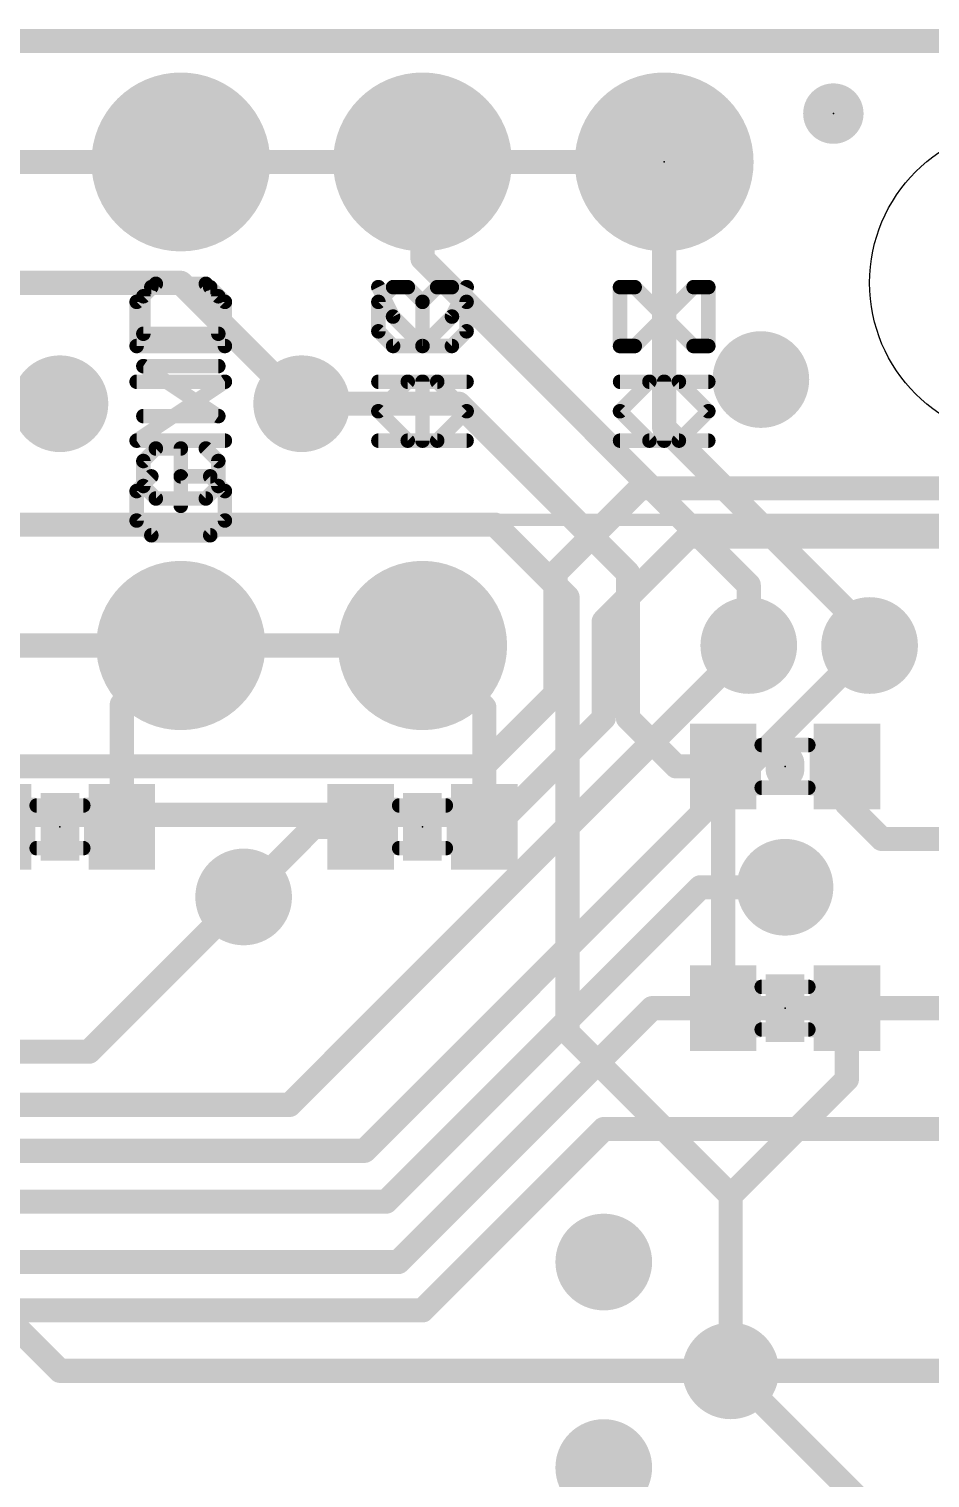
# Model space of a CAD drawing. Extents: x -0.1 to 40.8, y -10.2 to 23.
# Drawn here: x 25.07 to 34.54, y 7.76 to 22.99 of the extents above; entities that cross this region are included whole.
import ezdxf

# ---------------------------------------------------------------- set-up
doc = ezdxf.new("R2010")
doc.units = 0
for name, color, linetype in [('1', 12, 'CONTINUOUS'), ('16', 132, 'CONTINUOUS'), ('17', 110, 'CONTINUOUS'), ('18', 110, 'CONTINUOUS'), ('20', 53, 'CONTINUOUS'), ('21', 41, 'CONTINUOUS'), ('22', 40, 'CONTINUOUS'), ('23', 53, 'CONTINUOUS'), ('49', 6, 'CONTINUOUS'), ('51', 53, 'CONTINUOUS')]:
    doc.layers.add(name, color=color, linetype=linetype)

# ---------------------------------------------------------------- blocks, each defined once
blk = doc.blocks.new('RECT')
blk.add_solid([(-0.5, -0.5), (0.5, -0.5), (-0.5, 0.5), (0.5, 0.5)])
blk = doc.blocks.new('PIE')
at = {"const_width": 0.5}
blk.add_lwpolyline([(0, -0.25, 1), (0, 0.25, 1), (0, -0.25)], format="xyb", dxfattribs=at)
blk = doc.blocks.new('ROUNDP')
at = {"const_width": 0.5}
blk.add_lwpolyline([(0, -0.25, 1), (0, 0.25, 1), (0, -0.25)], format="xyb", dxfattribs=at)
blk = doc.blocks.new('ROUNDV')
at = {"const_width": 0.5}
blk.add_lwpolyline([(0, -0.25, 1), (0, 0.25, 1), (0, -0.25)], format="xyb", dxfattribs=at)

msp = doc.modelspace()

# ---------------------------------------------------------------- linework, layer by layer
at = {"layer": '1', "const_width": 0.254}
for points in [[(0, 22.86), (40.64, 22.86)], [(29.21, 20.574), (29.21, 21.59)], [(31.75, 18.796), (31.75, 21.59)], [(32.639, 17.145), (29.21, 20.574)], [(27.94, 19.05), (29.591, 19.05)], [(29.591, 19.05), (31.369, 17.272)], [(33.909, 16.637), (31.75, 18.796)], [(29.972, 17.78), (24.892, 17.78)], [(30.734, 17.018), (29.972, 17.78)], [(31.369, 15.748), (31.369, 17.272)], [(32.639, 16.51), (32.639, 17.145)], [(30.734, 17.018), (30.734, 12.446)], [(33.909, 16.51), (33.909, 16.637)], [(26.05, 15.89), (26.67, 16.51)], [(29.86, 15.86), (29.21, 16.51)], [(26.05, 14.605), (26.05, 15.89)], [(29.86, 14.605), (29.86, 15.86)], [(31.877, 15.24), (31.369, 15.748)], [(32.37, 15.24), (31.877, 15.24)], [(32.37, 15.24), (32.37, 13.97)], [(33.67, 15.24), (33.67, 14.844)], [(33.67, 14.844), (34.036, 14.478)], [(28.067, 14.605), (27.3304, 13.8684)], [(28.56, 14.605), (28.067, 14.605)], [(34.036, 14.478), (35.687, 14.478)], [(32.37, 13.97), (32.37, 12.7)], [(33.02, 13.97), (32.37, 13.97)], [(33.67, 12.7), (33.67, 11.953)], [(30.734, 12.446), (32.4485, 10.7315)], [(33.67, 11.953), (32.4485, 10.7315)], [(32.4485, 10.7315), (32.4485, 8.89)], [(24.638, 9.652), (25.4, 8.89)], [(25.4, 8.89), (32.4485, 8.89)], [(32.4485, 8.89), (39.37, 8.89)]]:
    msp.add_lwpolyline(points, dxfattribs=at)
at = {"layer": '1', "const_width": 0.127}
for points in [[(29.2735, 21.59, 1), (29.1465, 21.59)], [(31.8135, 21.59, 1), (31.6865, 21.59)], [(29.2549, 20.6189, 1), (29.1651, 20.5291)], [(29.1465, 20.574, 1), (29.2735, 20.574)], [(27.94, 19.1135, 1), (27.94, 18.9865)], [(29.6359, 19.0949, 1), (29.5461, 19.0051)], [(29.591, 18.9865, 1), (29.591, 19.1135)], [(31.7949, 18.8409, 1), (31.7051, 18.7511)], [(31.6865, 18.796, 1), (31.8135, 18.796)], [(30.0169, 17.8249, 1), (29.9271, 17.7351)], [(29.972, 17.7165, 1), (29.972, 17.8435)], [(31.4325, 17.272, 1), (31.3055, 17.272)], [(31.3241, 17.2271, 1), (31.4139, 17.3169)], [(32.7025, 17.145, 1), (32.5755, 17.145)], [(32.5941, 17.1001, 1), (32.6839, 17.1899)], [(30.7975, 17.018, 1), (30.6705, 17.018)], [(30.6891, 16.9731, 1), (30.7789, 17.0629)], [(33.9725, 16.637, 1), (33.8455, 16.637)], [(33.8641, 16.5921, 1), (33.9539, 16.6819)], [(26.7149, 16.4651, 1), (26.6251, 16.5549)], [(29.2549, 16.5549, 1), (29.1651, 16.4651)], [(32.5755, 16.51, 1), (32.7025, 16.51)], [(33.8455, 16.51, 1), (33.9725, 16.51)], [(26.1135, 15.89, 1), (25.9865, 15.89)], [(26.0051, 15.9349, 1), (26.0949, 15.8451)], [(29.9235, 15.86, 1), (29.7965, 15.86)], [(29.8151, 15.8151, 1), (29.9049, 15.9049)], [(31.4139, 15.7929, 1), (31.3241, 15.7031)], [(31.3055, 15.748, 1), (31.4325, 15.748)], [(31.877, 15.3035, 1), (31.877, 15.1765)], [(31.8321, 15.1951, 1), (31.9219, 15.2849)], [(32.4335, 15.24, 1), (32.3065, 15.24)], [(32.37, 15.1765, 1), (32.37, 15.3035)], [(33.7335, 15.24, 1), (33.6065, 15.24)], [(33.7149, 14.8889, 1), (33.6251, 14.7991)], [(33.6065, 14.844, 1), (33.7335, 14.844)], [(25.9865, 14.605, 1), (26.1135, 14.605)], [(28.067, 14.6685, 1), (28.067, 14.5415)], [(28.1119, 14.5601, 1), (28.0221, 14.6499)], [(28.56, 14.5415, 1), (28.56, 14.6685)], [(29.7965, 14.605, 1), (29.9235, 14.605)], [(34.036, 14.5415, 1), (34.036, 14.4145)], [(33.9911, 14.4331, 1), (34.0809, 14.5229)], [(32.4335, 13.97, 1), (32.3065, 13.97)], [(32.37, 14.0335, 1), (32.37, 13.9065)], [(32.3065, 13.97, 1), (32.4335, 13.97)], [(33.02, 13.9065, 1), (33.02, 14.0335)], [(27.2855, 13.9133, 1), (27.3753, 13.8235)], [(33.7335, 12.7, 1), (33.6065, 12.7)], [(32.3065, 12.7, 1), (32.4335, 12.7)], [(30.7789, 12.4909, 1), (30.6891, 12.4011)], [(30.6705, 12.446, 1), (30.7975, 12.446)], [(33.7149, 11.9081, 1), (33.6251, 11.9979)], [(33.6065, 11.953, 1), (33.7335, 11.953)], [(32.512, 10.7315, 1), (32.385, 10.7315)], [(32.4036, 10.7764, 1), (32.4934, 10.6866)], [(32.4036, 10.6866, 1), (32.4934, 10.7764)], [(25.4, 8.9535, 1), (25.4, 8.8265)], [(25.3551, 8.8451, 1), (25.4449, 8.9349)], [(32.4485, 8.9535, 1), (32.4485, 8.8265)], [(32.4485, 8.8265, 1), (32.4485, 8.9535)], [(32.385, 8.89, 1), (32.512, 8.89)]]:
    msp.add_lwpolyline(points, format="xyb", dxfattribs=at)
at = {"layer": '16', "const_width": 0.254}
for points in [[(0, 22.86), (40.64, 22.86)], [(26.67, 20.32), (17.78, 20.32)], [(27.94, 19.05), (26.67, 20.32)], [(30.607, 17.272), (31.496, 18.161)], [(36.83, 18.161), (31.496, 18.161)], [(31.115, 16.764), (32.004, 17.653)], [(37.973, 17.653), (32.004, 17.653)], [(30.607, 16.002), (30.607, 17.272)], [(31.115, 15.748), (31.115, 16.764)], [(27.813, 11.684), (32.639, 16.51)], [(28.6004, 11.2014), (33.909, 16.51)], [(29.845, 15.24), (30.607, 16.002)], [(30.099, 14.732), (31.115, 15.748)], [(8.509, 15.24), (29.845, 15.24)], [(30.099, 14.732), (8.255, 14.732)], [(28.829, 10.668), (32.131, 13.97)], [(32.131, 13.97), (33.02, 13.97)], [(25.7048, 12.2428), (27.3304, 13.8684)], [(28.956, 10.033), (31.623, 12.7)], [(31.623, 12.7), (38.1, 12.7)], [(9.6266, 12.2428), (25.7048, 12.2428)], [(8.9662, 11.684), (27.813, 11.684)], [(29.21, 9.525), (31.115, 11.43)], [(39.37, 11.43), (31.115, 11.43)], [(6.1515, 11.2014), (28.6004, 11.2014)], [(6.096, 10.668), (28.829, 10.668)], [(7.493, 10.033), (28.956, 10.033)], [(8.255, 9.525), (29.21, 9.525)], [(32.4485, 8.89), (35.56, 5.7785)]]:
    msp.add_lwpolyline(points, dxfattribs=at)
at = {"layer": '16', "const_width": 0.127}
for points in [[(26.7149, 20.3649, 1), (26.6251, 20.2751)], [(26.67, 20.2565, 1), (26.67, 20.3835)], [(27.8951, 19.0051, 1), (27.9849, 19.0949)], [(31.496, 18.2245, 1), (31.496, 18.0975)], [(31.5409, 18.1161, 1), (31.4511, 18.2059)], [(32.004, 17.7165, 1), (32.004, 17.5895)], [(32.0489, 17.6081, 1), (31.9591, 17.6979)], [(30.6705, 17.272, 1), (30.5435, 17.272)], [(30.5621, 17.3169, 1), (30.6519, 17.2271)], [(31.1785, 16.764, 1), (31.0515, 16.764)], [(31.0701, 16.8089, 1), (31.1599, 16.7191)], [(32.6839, 16.4651, 1), (32.5941, 16.5549)], [(33.9539, 16.4651, 1), (33.8641, 16.5549)], [(30.5435, 16.002, 1), (30.6705, 16.002)], [(30.6519, 15.9571, 1), (30.5621, 16.0469)], [(31.1599, 15.7031, 1), (31.0701, 15.7929)], [(31.0515, 15.748, 1), (31.1785, 15.748)], [(29.8001, 15.2849, 1), (29.8899, 15.1951)], [(29.845, 15.1765, 1), (29.845, 15.3035)], [(30.0541, 14.7769, 1), (30.1439, 14.6871)], [(30.099, 14.6685, 1), (30.099, 14.7955)], [(32.131, 14.0335, 1), (32.131, 13.9065)], [(32.1759, 13.9251, 1), (32.0861, 14.0149)], [(33.02, 13.9065, 1), (33.02, 14.0335)], [(27.3753, 13.8235, 1), (27.2855, 13.9133)], [(31.623, 12.7635, 1), (31.623, 12.6365)], [(31.6679, 12.6551, 1), (31.5781, 12.7449)], [(25.6599, 12.2877, 1), (25.7497, 12.1979)], [(25.7048, 12.1793, 1), (25.7048, 12.3063)], [(27.7681, 11.7289, 1), (27.8579, 11.6391)], [(27.813, 11.6205, 1), (27.813, 11.7475)], [(31.115, 11.4935, 1), (31.115, 11.3665)], [(31.1599, 11.3851, 1), (31.0701, 11.4749)], [(28.5555, 11.2463, 1), (28.6453, 11.1565)], [(28.6004, 11.1379, 1), (28.6004, 11.2649)], [(28.7841, 10.7129, 1), (28.8739, 10.6231)], [(28.829, 10.6045, 1), (28.829, 10.7315)], [(28.9111, 10.0779, 1), (29.0009, 9.9881)], [(28.956, 9.9695, 1), (28.956, 10.0965)], [(29.1651, 9.5699, 1), (29.2549, 9.4801)], [(29.21, 9.4615, 1), (29.21, 9.5885)], [(32.4934, 8.9349, 1), (32.4036, 8.8451)]]:
    msp.add_lwpolyline(points, format="xyb", dxfattribs=at)
at = {"layer": '20', "const_width": 0.2032}
msp.add_lwpolyline([(0, 22.86), (40.64, 22.86)], dxfattribs=at)
at = {"layer": '20'}
msp.add_circle((35.56, 20.32), 1.651, dxfattribs=at)
at = {"layer": '21'}
for points, const_width in [([(26.3603, 20.2748), (26.2057, 20.1202)], 0.1524), ([(26.9789, 20.2748), (26.3603, 20.2748)], 0.1524), ([(27.1335, 20.1202), (26.9789, 20.2748)], 0.1524), ([(28.7457, 20.2748), (28.9003, 19.9655)], 0.1524), ([(29.3643, 20.2748), (29.2096, 20.1202)], 0.1524), ([(29.5189, 20.2748), (29.3643, 20.2748)], 0.1524), ([(29.6736, 20.1202), (29.5189, 20.2748)], 0.1524), ([(31.2857, 19.6562), (31.2857, 20.2748)], 0.1524), ([(31.2857, 20.2748), (31.4403, 20.2748)], 0.1524), ([(31.4403, 20.2748), (32.0589, 19.6562)], 0.1524), ([(26.2057, 20.1202), (26.2057, 19.6562)], 0.1524), ([(27.1335, 19.6562), (27.1335, 20.1202)], 0.1524), ([(29.2096, 20.1202), (29.2096, 19.6562)], 0.1524), ([(29.6736, 19.8109), (29.6736, 20.1202)], 0.1524), ([(28.9003, 19.9655), (29.2096, 19.6562)], 0.1524), ([(29.5189, 19.6562), (29.6736, 19.8109)], 0.1524), ([(26.2057, 19.6562), (27.1335, 19.6562)], 0.1524), ([(29.2096, 19.6562), (29.5189, 19.6562)], 0.1524), ([(32.0589, 19.6562), (32.2136, 19.6562)], 0.1524), ([(26.2057, 18.6622), (27.1335, 19.2808)], 0.1524), ([(27.1335, 19.2808), (26.2057, 19.2808)], 0.1524), ([(28.7457, 18.9715), (29.055, 19.2808)], 0.1524), ([(29.055, 19.2808), (29.6736, 19.2808)], 0.1524), ([(29.2096, 18.6622), (29.2096, 19.2808)], 0.1524), ([(31.2857, 18.9715), (31.595, 19.2808)], 0.1524), ([(31.595, 19.2808), (32.2136, 19.2808)], 0.1524), ([(31.7496, 18.6622), (31.7496, 19.2808)], 0.1524), ([(29.055, 18.6622), (28.7457, 18.9715)], 0.1524), ([(31.595, 18.6622), (31.2857, 18.9715)], 0.1524), ([(27.1335, 18.6622), (26.2057, 18.6622)], 0.1524), ([(29.6736, 18.6622), (29.055, 18.6622)], 0.1524), ([(32.2136, 18.6622), (31.595, 18.6622)], 0.1524), ([(26.3603, 18.2868), (26.2057, 18.1322)], 0.1524), ([(26.9789, 18.2868), (26.6696, 18.2868)], 0.1524), ([(26.6696, 18.2868), (26.6696, 17.9775)], 0.1524), ([(27.1335, 18.1322), (26.9789, 18.2868)], 0.1524), ([(26.2057, 18.1322), (26.2057, 17.8229)], 0.1524), ([(27.1335, 17.8229), (27.1335, 18.1322)], 0.1524), ([(26.2057, 17.8229), (26.3603, 17.6682)], 0.1524), ([(26.9789, 17.6682), (27.1335, 17.8229)], 0.1524), ([(26.3603, 17.6682), (26.9789, 17.6682)], 0.1524), ([(33.02, 15.2705), (33.02, 15.2095)], 0.4064)]:
    msp.add_lwpolyline(points, dxfattribs=dict(at, const_width=const_width))
for points, const_width in [([(26.3603, 20.3129, 1), (26.3603, 20.2367)], 0.0762), ([(26.3872, 20.2479, 1), (26.3334, 20.3017)], 0.0762), ([(27.0058, 20.3017, 1), (26.952, 20.2479)], 0.0762), ([(26.9789, 20.2367, 1), (26.9789, 20.3129)], 0.0762), ([(28.7797, 20.2918, 1), (28.7116, 20.2578)], 0.0762), ([(29.3643, 20.3129, 1), (29.3643, 20.2367)], 0.0762), ([(29.3912, 20.2479, 1), (29.3373, 20.3017)], 0.0762), ([(29.5458, 20.3017, 1), (29.492, 20.2479)], 0.0762), ([(29.5189, 20.2367, 1), (29.5189, 20.3129)], 0.0762), ([(31.3238, 20.2748, 1), (31.2476, 20.2748)], 0.0762), ([(31.2857, 20.3129, 1), (31.2857, 20.2367)], 0.0762), ([(31.4672, 20.3017, 1), (31.4134, 20.2479)], 0.0762), ([(31.4403, 20.2367, 1), (31.4403, 20.3129)], 0.0762), ([(26.1787, 20.1471, 1), (26.2326, 20.0932)], 0.0762), ([(26.2438, 20.1202, 1), (26.1676, 20.1202)], 0.0762), ([(27.1716, 20.1202, 1), (27.0954, 20.1202)], 0.0762), ([(27.1066, 20.0932, 1), (27.1605, 20.1471)], 0.0762), ([(29.2477, 20.1202, 1), (29.1715, 20.1202)], 0.0762), ([(29.1827, 20.1471, 1), (29.2365, 20.0932)], 0.0762), ([(29.7117, 20.1202, 1), (29.6355, 20.1202)], 0.0762), ([(29.6466, 20.0932, 1), (29.7005, 20.1471)], 0.0762), ([(28.9272, 19.9924, 1), (28.8734, 19.9386)], 0.0762), ([(28.8662, 19.9485, 1), (28.9344, 19.9825)], 0.0762), ([(29.6355, 19.8109, 1), (29.7117, 19.8109)], 0.0762), ([(29.7005, 19.7839, 1), (29.6466, 19.8378)], 0.0762), ([(26.2057, 19.6943, 1), (26.2057, 19.6181)], 0.0762), ([(26.1676, 19.6562, 1), (26.2438, 19.6562)], 0.0762), ([(27.0954, 19.6562, 1), (27.1716, 19.6562)], 0.0762), ([(27.1335, 19.6181, 1), (27.1335, 19.6943)], 0.0762), ([(29.2096, 19.6943, 1), (29.2096, 19.6181)], 0.0762), ([(29.1715, 19.6562, 1), (29.2477, 19.6562)], 0.0762), ([(29.1827, 19.6293, 1), (29.2365, 19.6832)], 0.0762), ([(29.492, 19.6832, 1), (29.5458, 19.6293)], 0.0762), ([(29.5189, 19.6181, 1), (29.5189, 19.6943)], 0.0762), ([(31.2476, 19.6562, 1), (31.3238, 19.6562)], 0.0762), ([(32.0589, 19.6943, 1), (32.0589, 19.6181)], 0.0762), ([(32.032, 19.6293, 1), (32.0858, 19.6832)], 0.0762), ([(32.2136, 19.6181, 1), (32.2136, 19.6943)], 0.0762), ([(26.2057, 19.3189, 1), (26.2057, 19.2427)], 0.0762), ([(27.1547, 19.2491, 1), (27.1124, 19.3125)], 0.0762), ([(27.1335, 19.2427, 1), (27.1335, 19.3189)], 0.0762), ([(29.055, 19.3189, 1), (29.055, 19.2427)], 0.0762), ([(29.0819, 19.2539, 1), (29.028, 19.3078)], 0.0762), ([(29.2477, 19.2808, 1), (29.1715, 19.2808)], 0.0762), ([(29.6736, 19.2427, 1), (29.6736, 19.3189)], 0.0762), ([(31.595, 19.3189, 1), (31.595, 19.2427)], 0.0762), ([(31.6219, 19.2539, 1), (31.568, 19.3078)], 0.0762), ([(31.7877, 19.2808, 1), (31.7115, 19.2808)], 0.0762), ([(32.2136, 19.2427, 1), (32.2136, 19.3189)], 0.0762), ([(28.7726, 18.9985, 1), (28.7187, 18.9446)], 0.0762), ([(28.7187, 18.9985, 1), (28.7726, 18.9446)], 0.0762), ([(31.3126, 18.9985, 1), (31.2587, 18.9446)], 0.0762), ([(31.2587, 18.9985, 1), (31.3126, 18.9446)], 0.0762), ([(26.1845, 18.6939, 1), (26.2268, 18.6305)], 0.0762), ([(26.2057, 18.7003, 1), (26.2057, 18.6241)], 0.0762), ([(27.1335, 18.6241, 1), (27.1335, 18.7003)], 0.0762), ([(29.055, 18.7003, 1), (29.055, 18.6241)], 0.0762), ([(29.028, 18.6353, 1), (29.0819, 18.6892)], 0.0762), ([(29.6736, 18.6241, 1), (29.6736, 18.7003)], 0.0762), ([(31.595, 18.7003, 1), (31.595, 18.6241)], 0.0762), ([(31.568, 18.6353, 1), (31.6219, 18.6892)], 0.0762), ([(32.2136, 18.6241, 1), (32.2136, 18.7003)], 0.0762), ([(29.1715, 18.6622, 1), (29.2477, 18.6622)], 0.0762), ([(31.7115, 18.6622, 1), (31.7877, 18.6622)], 0.0762), ([(26.3872, 18.2599, 1), (26.3334, 18.3138)], 0.0762), ([(26.6696, 18.3249, 1), (26.6696, 18.2487)], 0.0762), ([(26.7077, 18.2868, 1), (26.6315, 18.2868)], 0.0762), ([(27.0058, 18.3138, 1), (26.952, 18.2599)], 0.0762), ([(26.9789, 18.2487, 1), (26.9789, 18.3249)], 0.0762), ([(26.1787, 18.1591, 1), (26.2326, 18.1052)], 0.0762), ([(26.2438, 18.1322, 1), (26.1676, 18.1322)], 0.0762), ([(27.1716, 18.1322, 1), (27.0954, 18.1322)], 0.0762), ([(27.1066, 18.1052, 1), (27.1605, 18.1591)], 0.0762), ([(26.6315, 17.9775, 1), (26.7077, 17.9775)], 0.0762), ([(26.2326, 17.8498, 1), (26.1787, 17.7959)], 0.0762), ([(26.1676, 17.8229, 1), (26.2438, 17.8229)], 0.0762), ([(27.0954, 17.8229, 1), (27.1716, 17.8229)], 0.0762), ([(27.1605, 17.7959, 1), (27.1066, 17.8498)], 0.0762), ([(26.3603, 17.7063, 1), (26.3603, 17.6301)], 0.0762), ([(26.3334, 17.6413, 1), (26.3872, 17.6952)], 0.0762), ([(26.952, 17.6952, 1), (27.0058, 17.6413)], 0.0762), ([(26.9789, 17.6301, 1), (26.9789, 17.7063)], 0.0762), ([(33.1216, 15.2705, 1), (32.9184, 15.2705)], 0.2032), ([(32.9184, 15.2095, 1), (33.1216, 15.2095)], 0.2032)]:
    msp.add_lwpolyline(points, format="xyb", dxfattribs=dict(at, const_width=const_width))
at = {"layer": '22'}
for points, const_width in [([(26.2763, 20.1789), (26.4076, 20.3102)], 0.1524), ([(26.2763, 19.7848), (26.2763, 20.1789)], 0.1524), ([(26.4076, 20.3102), (26.933, 20.3102)], 0.1524), ([(26.933, 20.3102), (27.0644, 20.1789)], 0.1524), ([(27.0644, 20.1789), (27.0644, 19.7848)], 0.1524), ([(28.7465, 20.1202), (28.9011, 20.2748)], 0.1524), ([(28.9011, 20.2748), (29.0557, 20.2748)], 0.1524), ([(29.0557, 20.2748), (29.2104, 20.1202)], 0.1524), ([(29.6743, 20.2748), (29.5197, 19.9655)], 0.1524), ([(32.0597, 20.2748), (31.4411, 19.6562)], 0.1524), ([(32.2143, 20.2748), (32.0597, 20.2748)], 0.1524), ([(32.2143, 19.6562), (32.2143, 20.2748)], 0.1524), ([(28.7465, 19.8109), (28.7465, 20.1202)], 0.1524), ([(29.2104, 20.1202), (29.2104, 19.6562)], 0.1524), ([(29.5197, 19.9655), (29.2104, 19.6562)], 0.1524), ([(27.0644, 19.7848), (26.2763, 19.7848)], 0.1524), ([(28.9011, 19.6562), (28.7465, 19.8109)], 0.1524), ([(29.2104, 19.6562), (28.9011, 19.6562)], 0.1524), ([(31.4411, 19.6562), (31.2865, 19.6562)], 0.1524), ([(27.0644, 18.9195), (26.2763, 19.4449)], 0.1524), ([(26.2763, 19.4449), (27.0644, 19.4449)], 0.1524), ([(29.365, 19.2808), (28.7465, 19.2808)], 0.1524), ([(29.2104, 18.6622), (29.2104, 19.2808)], 0.1524), ([(29.6743, 18.9715), (29.365, 19.2808)], 0.1524), ([(31.905, 19.2808), (31.2865, 19.2808)], 0.1524), ([(31.7504, 18.6622), (31.7504, 19.2808)], 0.1524), ([(32.2143, 18.9715), (31.905, 19.2808)], 0.1524), ([(29.365, 18.6622), (29.6743, 18.9715)], 0.1524), ([(31.905, 18.6622), (32.2143, 18.9715)], 0.1524), ([(26.2763, 18.9195), (27.0644, 18.9195)], 0.1524), ([(28.7465, 18.6622), (29.365, 18.6622)], 0.1524), ([(31.2865, 18.6622), (31.905, 18.6622)], 0.1524), ([(26.2763, 18.4482), (26.4076, 18.5795)], 0.1524), ([(26.4076, 18.5795), (26.6703, 18.5795)], 0.1524), ([(26.6703, 18.5795), (26.6703, 18.3168)], 0.1524), ([(26.933, 18.5795), (27.0644, 18.4482)], 0.1524), ([(26.2763, 18.1855), (26.2763, 18.4482)], 0.1524), ([(27.0644, 18.4482), (27.0644, 18.1855)], 0.1524), ([(26.4076, 18.0541), (26.2763, 18.1855)], 0.1524), ([(26.933, 18.0541), (26.4076, 18.0541)], 0.1524), ([(27.0644, 18.1855), (26.933, 18.0541)], 0.1524), ([(40.41, 17.83), (0.23, 17.83)], 0.127)]:
    msp.add_lwpolyline(points, dxfattribs=dict(at, const_width=const_width))
at = {"layer": '22', "const_width": 0.0762}
for points in [[(26.3144, 20.1789, 1), (26.2382, 20.1789)], [(26.4076, 20.3483, 1), (26.4076, 20.2721)], [(26.4346, 20.2833, 1), (26.3807, 20.3372)], [(26.96, 20.3372, 1), (26.9061, 20.2833)], [(26.933, 20.2721, 1), (26.933, 20.3483)], [(27.1025, 20.1789, 1), (27.0263, 20.1789)], [(28.9011, 20.3129, 1), (28.9011, 20.2367)], [(28.928, 20.2479, 1), (28.8742, 20.3017)], [(29.0827, 20.3017, 1), (29.0288, 20.2479)], [(29.0557, 20.2367, 1), (29.0557, 20.3129)], [(29.7084, 20.2578, 1), (29.6403, 20.2918)], [(32.0597, 20.3129, 1), (32.0597, 20.2367)], [(32.0866, 20.2479, 1), (32.0328, 20.3017)], [(32.2524, 20.2748, 1), (32.1762, 20.2748)], [(32.2143, 20.2367, 1), (32.2143, 20.3129)], [(26.2494, 20.2058, 1), (26.3032, 20.1519)], [(27.0374, 20.1519, 1), (27.0913, 20.2058)], [(28.7195, 20.1471, 1), (28.7734, 20.0932)], [(28.7846, 20.1202, 1), (28.7084, 20.1202)], [(29.2485, 20.1202, 1), (29.1723, 20.1202)], [(29.1835, 20.0932, 1), (29.2373, 20.1471)], [(29.4856, 19.9825, 1), (29.5538, 19.9485)], [(29.5466, 19.9386, 1), (29.4928, 19.9924)], [(26.2763, 19.8229, 1), (26.2763, 19.7467)], [(26.2382, 19.7848, 1), (26.3144, 19.7848)], [(27.0263, 19.7848, 1), (27.1025, 19.7848)], [(27.0644, 19.7467, 1), (27.0644, 19.8229)], [(28.7734, 19.8378, 1), (28.7195, 19.7839)], [(28.7084, 19.8109, 1), (28.7846, 19.8109)], [(28.9011, 19.6943, 1), (28.9011, 19.6181)], [(28.8742, 19.6293, 1), (28.928, 19.6832)], [(29.1835, 19.6832, 1), (29.2373, 19.6293)], [(29.1723, 19.6562, 1), (29.2485, 19.6562)], [(29.2104, 19.6181, 1), (29.2104, 19.6943)], [(31.2865, 19.6943, 1), (31.2865, 19.6181)], [(31.4142, 19.6832, 1), (31.468, 19.6293)], [(31.4411, 19.6181, 1), (31.4411, 19.6943)], [(32.1762, 19.6562, 1), (32.2524, 19.6562)], [(26.2974, 19.4766, 1), (26.2552, 19.4132)], [(26.2763, 19.483, 1), (26.2763, 19.4068)], [(27.0644, 19.4068, 1), (27.0644, 19.483)], [(28.7465, 19.3189, 1), (28.7465, 19.2427)], [(29.2485, 19.2808, 1), (29.1723, 19.2808)], [(29.392, 19.3078, 1), (29.3381, 19.2539)], [(29.365, 19.2427, 1), (29.365, 19.3189)], [(31.2865, 19.3189, 1), (31.2865, 19.2427)], [(31.7885, 19.2808, 1), (31.7123, 19.2808)], [(31.932, 19.3078, 1), (31.8781, 19.2539)], [(31.905, 19.2427, 1), (31.905, 19.3189)], [(29.7013, 18.9446, 1), (29.6474, 18.9985)], [(29.6474, 18.9446, 1), (29.7013, 18.9985)], [(32.2413, 18.9446, 1), (32.1874, 18.9985)], [(32.1874, 18.9446, 1), (32.2413, 18.9985)], [(26.2763, 18.9576, 1), (26.2763, 18.8814)], [(27.0432, 18.8878, 1), (27.0855, 18.9512)], [(27.0644, 18.8814, 1), (27.0644, 18.9576)], [(28.7465, 18.7003, 1), (28.7465, 18.6241)], [(29.3381, 18.6892, 1), (29.392, 18.6353)], [(29.365, 18.6241, 1), (29.365, 18.7003)], [(31.2865, 18.7003, 1), (31.2865, 18.6241)], [(31.8781, 18.6892, 1), (31.932, 18.6353)], [(31.905, 18.6241, 1), (31.905, 18.7003)], [(26.4076, 18.6176, 1), (26.4076, 18.5414)], [(26.4346, 18.5526, 1), (26.3807, 18.6065)], [(26.7084, 18.5795, 1), (26.6322, 18.5795)], [(26.6703, 18.5414, 1), (26.6703, 18.6176)], [(26.96, 18.6065, 1), (26.9061, 18.5526)], [(29.1723, 18.6622, 1), (29.2485, 18.6622)], [(31.7123, 18.6622, 1), (31.7885, 18.6622)], [(26.3144, 18.4482, 1), (26.2382, 18.4482)], [(26.2494, 18.4751, 1), (26.3032, 18.4212)], [(27.1025, 18.4482, 1), (27.0263, 18.4482)], [(27.0374, 18.4212, 1), (27.0913, 18.4751)], [(26.6322, 18.3168, 1), (26.7084, 18.3168)], [(26.3032, 18.2124, 1), (26.2494, 18.1585)], [(26.2382, 18.1855, 1), (26.3144, 18.1855)], [(26.4076, 18.0922, 1), (26.4076, 18.016)], [(26.3807, 18.0272, 1), (26.4346, 18.0811)], [(26.9061, 18.0811, 1), (26.96, 18.0272)], [(26.933, 18.016, 1), (26.933, 18.0922)], [(27.0263, 18.1855, 1), (27.1025, 18.1855)], [(27.0913, 18.1585, 1), (27.0374, 18.2124)]]:
    msp.add_lwpolyline(points, format="xyb", dxfattribs=at)
at = {"layer": '23'}
for p in [(33.528, 22.098), (31.75, 21.59), (33.02, 15.24), (25.4, 14.605), (29.21, 14.605), (33.02, 12.7)]:
    msp.add_point(p, dxfattribs=at)
at = {"layer": '49', "const_width": 0.254}
for points in [[(40.64, 22.86), (0, 22.86)], [(8.89, 21.59), (31.75, 21.59)], [(29.21, 16.51), (11.43, 16.51)]]:
    msp.add_lwpolyline(points, dxfattribs=at)
at = {"layer": '49', "const_width": 0.127}
for points in [[(31.75, 21.5265, 1), (31.75, 21.6535)], [(29.21, 16.4465, 1), (29.21, 16.5735)]]:
    msp.add_lwpolyline(points, format="xyb", dxfattribs=at)
at = {"layer": '51', "const_width": 0.1524}
for points in [[(32.775, 15.464), (33.265, 15.464)], [(33.265, 15.016), (32.775, 15.016)], [(25.155, 14.829), (25.645, 14.829)], [(28.965, 14.829), (29.455, 14.829)], [(25.645, 14.381), (25.155, 14.381)], [(29.455, 14.381), (28.965, 14.381)], [(32.775, 12.924), (33.265, 12.924)], [(33.265, 12.476), (32.775, 12.476)]]:
    msp.add_lwpolyline(points, dxfattribs=at)
at = {"layer": '51', "const_width": 0.0762}
for points in [[(32.775, 15.5021, 1), (32.775, 15.4259)], [(33.265, 15.4259, 1), (33.265, 15.5021)], [(32.775, 15.0541, 1), (32.775, 14.9779)], [(33.265, 14.9779, 1), (33.265, 15.0541)], [(25.155, 14.8671, 1), (25.155, 14.7909)], [(25.645, 14.7909, 1), (25.645, 14.8671)], [(28.965, 14.8671, 1), (28.965, 14.7909)], [(29.455, 14.7909, 1), (29.455, 14.8671)], [(25.155, 14.4191, 1), (25.155, 14.3429)], [(25.645, 14.3429, 1), (25.645, 14.4191)], [(28.965, 14.4191, 1), (28.965, 14.3429)], [(29.455, 14.3429, 1), (29.455, 14.4191)], [(32.775, 12.9621, 1), (32.775, 12.8859)], [(33.265, 12.8859, 1), (33.265, 12.9621)], [(32.775, 12.5141, 1), (32.775, 12.4379)], [(33.265, 12.4379, 1), (33.265, 12.5141)]]:
    msp.add_lwpolyline(points, format="xyb", dxfattribs=at)

# ---------------------------------------------------------------- block references
at = {"layer": '1'}
for name, p, xscale, yscale in [('PIE', (33.528, 22.098), 0.635, 0.635), ('RECT', (32.37, 15.24), 0.7, 0.9), ('RECT', (33.67, 15.24), 0.7, 0.9), ('RECT', (32.37, 12.7), 0.7, 0.9), ('RECT', (33.67, 12.7), 0.7, 0.9)]:
    msp.add_blockref(name, p, dxfattribs=dict(at, xscale=xscale, yscale=yscale))
at = {"layer": '1', "xscale": 0.7, "yscale": 0.9, "rotation": 180}
for p in [(24.75, 14.605), (26.05, 14.605), (28.56, 14.605), (29.86, 14.605)]:
    msp.add_blockref('RECT', p, dxfattribs=at)
at = {"layer": '17'}
for p, xscale, yscale, rotation in [((26.67, 21.59), 1.8796, 1.8796, 270), ((26.67, 21.59), 1.8796, 1.8796, 270), ((29.21, 21.59), 1.8796, 1.8796, 270), ((29.21, 21.59), 1.8796, 1.8796, 270), ((31.75, 21.59), 1.8796, 1.8796, 270), ((31.75, 21.59), 1.8796, 1.8796, 270), ((26.67, 16.51), 1.778, 1.778, 180), ((26.67, 16.51), 1.778, 1.778, 180), ((29.21, 16.51), 1.778, 1.778, 180), ((29.21, 16.51), 1.778, 1.778, 180)]:
    msp.add_blockref('ROUNDP', p, dxfattribs=dict(at, xscale=xscale, yscale=yscale, rotation=rotation))
at = {"layer": '18', "xscale": 1.016, "yscale": 1.016}
for p in [(32.766, 19.304), (32.766, 19.304), (25.4, 19.05), (25.4, 19.05), (27.94, 19.05), (27.94, 19.05), (32.639, 16.51), (32.639, 16.51), (33.909, 16.51), (33.909, 16.51), (33.02, 13.97), (33.02, 13.97), (27.3304, 13.8684), (27.3304, 13.8684), (31.115, 10.033), (31.115, 10.033), (32.4485, 8.89), (32.4485, 8.89), (31.115, 7.874), (31.115, 7.874)]:
    msp.add_blockref('ROUNDV', p, dxfattribs=at)
at = {"layer": '21', "xscale": 0.4064, "yscale": 0.7112, "rotation": 180}
for p in [(25.4, 14.605), (29.21, 14.605)]:
    msp.add_blockref('RECT', p, dxfattribs=at)
at = {"layer": '21', "xscale": 0.4064, "yscale": 0.7112}
msp.add_blockref('RECT', (33.02, 12.7), dxfattribs=at)
at = {"layer": '51', "xscale": 0.3, "yscale": 0.5999}
for p in [(32.616, 15.2352), (33.4288, 15.2352), (32.616, 12.6951), (33.4288, 12.6951)]:
    msp.add_blockref('RECT', p, dxfattribs=at)
at = {"layer": '51', "xscale": 0.3, "yscale": 0.5999, "rotation": 180}
for p in [(24.9912, 14.6099), (25.804, 14.6099), (28.8012, 14.6099), (29.614, 14.6099)]:
    msp.add_blockref('RECT', p, dxfattribs=at)

doc.saveas('drawing.dxf')
